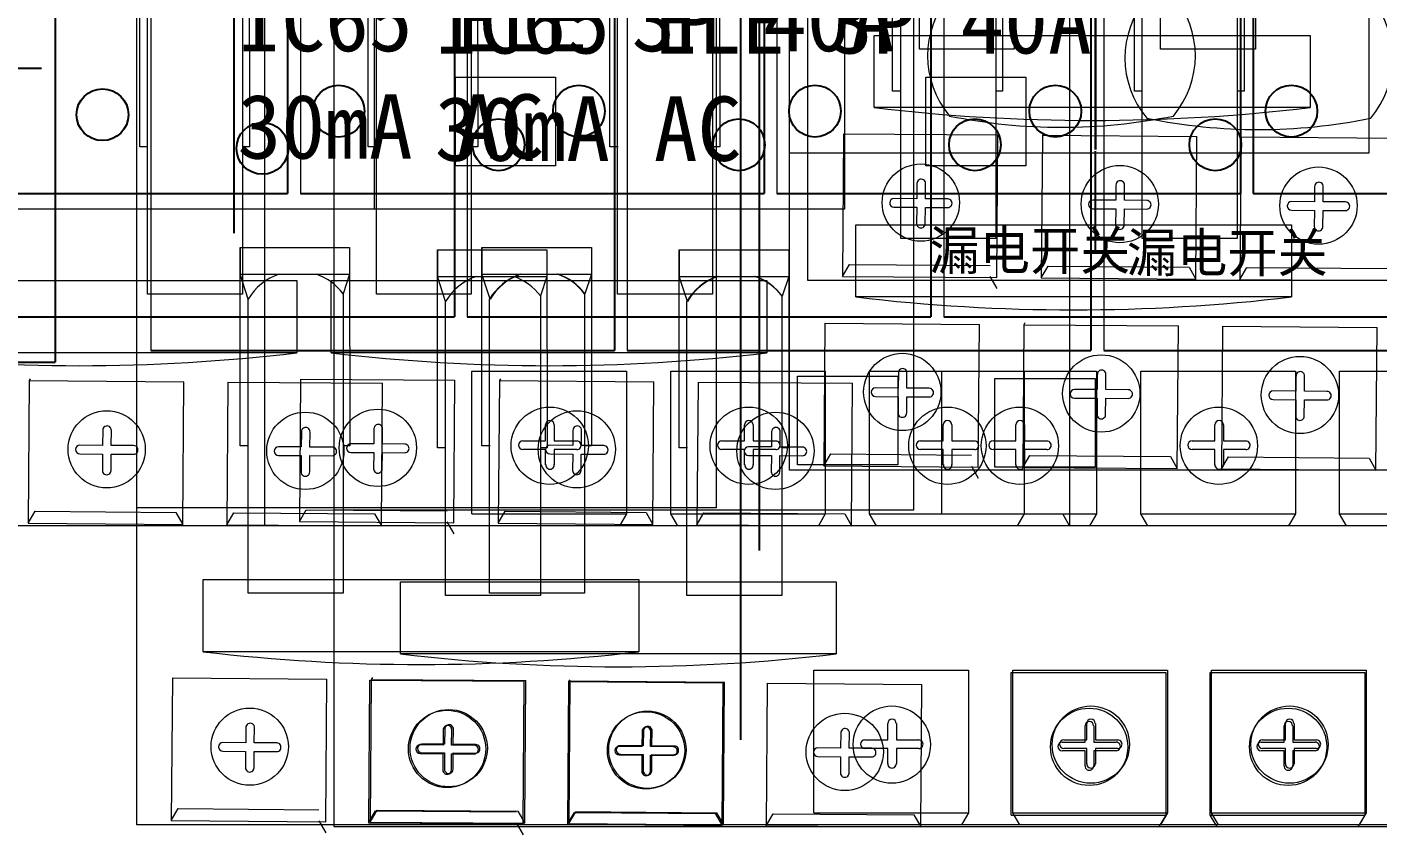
# Model space of a CAD drawing. Extents: x -21176 to 41123, y 80777 to 162275.
# Drawn here: x -18120.7 to -18015.8, y 81915 to 81977.8 of the extents above; entities that cross this region are included whole.
import ezdxf

# ---------------------------------------------------------------- set-up
doc = ezdxf.new("R2010")
doc.units = 0
doc.header["$MEASUREMENT"] = 0
doc.linetypes.add('HIDDEN', pattern=[9.525, 6.35, -3.175])
for name, color, linetype in [('DIM', 1, 'Continuous'), ('TEXT', 2, 'Continuous'), ('Z_OM_OUTLINE', 7, 'Continuous'), ('细实线层', 7, 'Continuous')]:
    doc.layers.add(name, color=color, linetype=linetype)

msp = doc.modelspace()

# ---------------------------------------------------------------- linework, layer by layer
at = {"color": 0, "lineweight": -2}
for p, q in [((-18104.628, 82099.246), (-18104.628, 81961.746)), ((-18063.835, 82074.632), (-18063.835, 81937.132)), ((-18065.276, 82059.93), (-18065.276, 81922.43)), ((-18100.458, 82049.267), (-18100.458, 81964.837)), ((-18063.458, 82049.267), (-18063.458, 81964.837)), ((-18026.458, 82049.267), (-18026.458, 81964.837)), ((-18087.503, 82039.686), (-18087.503, 81955.256)), ((-18050.503, 82039.686), (-18050.503, 81955.256)), ((-18075.08, 82037.073), (-18075.08, 81952.642)), ((-18038.08, 82037.073), (-18038.08, 81952.642)), ((-18118.498, 82036.176), (-18118.498, 81951.746))]:
    msp.add_line(p, q, dxfattribs=at)
at = {"color": 0, "linetype": 'Continuous'}
for p, q in [((-18025.46, 82049.272), (-18025.46, 81964.837)), ((-18136.458, 81964.837), (-18100.458, 81964.837)), ((-18099.458, 81964.837), (-18063.458, 81964.837)), ((-18062.458, 81964.837), (-18026.458, 81964.837)), ((-18025.46, 81964.837), (-18007.46, 81964.837)), ((-18123.503, 81955.256), (-18087.503, 81955.256)), ((-18086.503, 81955.256), (-18050.503, 81955.256)), ((-18049.503, 81955.256), (-18013.503, 81955.256)), ((-18111.08, 81952.642), (-18075.08, 81952.642)), ((-18074.08, 81952.642), (-18038.08, 81952.642)), ((-18037.08, 81952.642), (-18001.08, 81952.642)), ((-18154.498, 81951.746), (-18118.498, 81951.746))]:
    msp.add_line(p, q, dxfattribs=at)
at = {"linetype": 'Continuous'}
msp.add_line((-18037.721, 82013.397), (-18037.721, 81968.248), dxfattribs=at)
for p, q in [((-18037.721, 82013.397), (-18037.721, 81968.248)), ((-18037.721, 82013.397), (-18037.721, 81968.248)), ((-18037.721, 82013.397), (-18037.721, 81968.248)), ((-18037.721, 81968.248), (-18037.721, 81984.998)), ((-18037.721, 81968.248), (-18037.721, 81984.998))]:
    msp.add_line(p, q)
at = {"color": 0, "linetype": 'HIDDEN'}
msp.add_line((-18154.498, 81974.573), (-18118.498, 81974.573), dxfattribs=at)
at = {"lineweight": 0}
for p, q in [((-18057.292, 81969.469), (-18045.292, 81969.377)), ((-18041.756, 81969.493), (-18041.839, 81969.351)), ((-18041.839, 81969.351), (-18029.839, 81969.259)), ((-18026.41, 81969.233), (-18014.41, 81969.142)), ((-18104.147, 81960.646), (-18104.147, 81958.572)), ((-18088.822, 81960.472), (-18088.822, 81958.398)), ((-18085.369, 81960.643), (-18085.369, 81958.569)), ((-18070.044, 81960.469), (-18070.044, 81958.395)), ((-18104.147, 81958.572), (-18095.645, 81958.572)), ((-18103.515, 81956.624), (-18104.147, 81958.572)), ((-18095.645, 81958.572), (-18096.142, 81957.052)), ((-18088.822, 81958.398), (-18080.319, 81958.398)), ((-18088.189, 81956.45), (-18088.822, 81958.398)), ((-18085.369, 81958.569), (-18076.867, 81958.569)), ((-18084.737, 81956.621), (-18085.369, 81958.569)), ((-18080.319, 81958.398), (-18080.817, 81956.878)), ((-18076.867, 81958.569), (-18077.364, 81957.049)), ((-18070.044, 81958.395), (-18061.541, 81958.395)), ((-18069.411, 81956.447), (-18070.044, 81958.395)), ((-18061.541, 81958.395), (-18062.039, 81956.875)), ((-18057.376, 81958.397), (-18056.832, 81959.318)), ((-18045.91, 81958.38), (-18045.383, 81957.449)), ((-18041.923, 81958.278), (-18041.38, 81959.2)), ((-18030.451, 81959.118), (-18029.924, 81958.187)), ((-18026.494, 81958.161), (-18025.951, 81959.082)), ((-18058.733, 81954.767), (-18046.733, 81954.676)), ((-18043.197, 81954.791), (-18043.28, 81954.649)), ((-18043.28, 81954.649), (-18031.28, 81954.557)), ((-18027.851, 81954.531), (-18015.851, 81954.44)), ((-18120.439, 81950.456), (-18120.522, 81950.314)), ((-18120.522, 81950.314), (-18108.522, 81950.223)), ((-18105.093, 81950.196), (-18093.093, 81950.105)), ((-18099.463, 81950.432), (-18087.463, 81950.341)), ((-18083.927, 81950.456), (-18084.01, 81950.314)), ((-18084.01, 81950.314), (-18072.01, 81950.223)), ((-18068.581, 81950.196), (-18056.581, 81950.105)), ((-18058.817, 81943.695), (-18058.274, 81944.616)), ((-18047.351, 81943.678), (-18046.824, 81942.747)), ((-18043.364, 81943.577), (-18042.821, 81944.498)), ((-18031.892, 81944.416), (-18031.365, 81943.485)), ((-18027.935, 81943.459), (-18027.392, 81944.38)), ((-18016.463, 81944.298), (-18015.936, 81943.367)), ((-18120.606, 81939.242), (-18120.063, 81940.163)), ((-18109.134, 81940.081), (-18108.607, 81939.15)), ((-18105.177, 81939.124), (-18104.634, 81940.045)), ((-18099.547, 81939.36), (-18099.004, 81940.281)), ((-18093.705, 81939.963), (-18093.178, 81939.032)), ((-18086.151, 81939.959), (-18074.151, 81939.959)), ((-18084.094, 81939.242), (-18083.551, 81940.163)), ((-18074.151, 81939.959), (-18074.688, 81939.034)), ((-18072.622, 81940.081), (-18072.095, 81939.15)), ((-18070.698, 81939.959), (-18058.698, 81939.959)), ((-18070.164, 81939.032), (-18070.698, 81939.959)), ((-18068.666, 81939.124), (-18068.122, 81940.045)), ((-18058.698, 81939.959), (-18059.234, 81939.034)), ((-18057.193, 81939.963), (-18056.666, 81939.032)), ((-18055.268, 81939.959), (-18043.268, 81939.959)), ((-18054.734, 81939.032), (-18055.268, 81939.959)), ((-18049.639, 81939.959), (-18037.639, 81939.959)), ((-18043.268, 81939.959), (-18043.805, 81939.034)), ((-18039.728, 81939.032), (-18040.262, 81939.959)), ((-18037.639, 81939.959), (-18038.176, 81939.034)), ((-18034.186, 81939.959), (-18022.186, 81939.959)), ((-18033.652, 81939.032), (-18034.186, 81939.959)), ((-18022.186, 81939.959), (-18022.723, 81939.034)), ((-18018.757, 81939.959), (-18006.757, 81939.959)), ((-18018.223, 81939.032), (-18018.757, 81939.959)), ((-18088.081, 81939.343), (-18087.554, 81938.412)), ((-18109.41, 81927.232), (-18097.41, 81927.141)), ((-18094.085, 81927.058), (-18082.085, 81926.967)), ((-18093.874, 81927.256), (-18093.957, 81927.114)), ((-18093.957, 81927.114), (-18081.957, 81927.023)), ((-18078.549, 81927.082), (-18078.632, 81926.94)), ((-18078.632, 81926.94), (-18066.632, 81926.849)), ((-18078.528, 81926.997), (-18066.529, 81926.905)), ((-18063.203, 81926.822), (-18051.203, 81926.731)), ((-18109.495, 81916.16), (-18108.951, 81917.081)), ((-18094.169, 81915.986), (-18093.625, 81916.907)), ((-18094.042, 81916.042), (-18093.498, 81916.963)), ((-18082.569, 81916.881), (-18082.042, 81915.95)), ((-18078.716, 81915.868), (-18078.173, 81916.789)), ((-18078.613, 81915.924), (-18078.069, 81916.845)), ((-18067.244, 81916.707), (-18066.717, 81915.776)), ((-18067.14, 81916.763), (-18066.613, 81915.832)), ((-18063.287, 81915.75), (-18062.744, 81916.671)), ((-18059.587, 81916.759), (-18047.587, 81916.759)), ((-18051.815, 81916.589), (-18051.288, 81915.658)), ((-18047.587, 81916.759), (-18048.123, 81915.834)), ((-18044.261, 81916.585), (-18032.261, 81916.585)), ((-18044.133, 81916.759), (-18032.133, 81916.759)), ((-18043.599, 81915.832), (-18044.133, 81916.759)), ((-18032.261, 81916.585), (-18032.798, 81915.66)), ((-18032.133, 81916.759), (-18032.67, 81915.834)), ((-18028.808, 81916.585), (-18016.808, 81916.585)), ((-18028.274, 81915.658), (-18028.808, 81916.585)), ((-18028.704, 81916.759), (-18016.704, 81916.759)), ((-18028.17, 81915.832), (-18028.704, 81916.759)), ((-18016.808, 81916.585), (-18017.344, 81915.66)), ((-18016.704, 81916.759), (-18017.241, 81915.834)), ((-18098.029, 81916.143), (-18097.502, 81915.212)), ((-18082.703, 81915.969), (-18082.176, 81915.038))]:
    msp.add_line(p, q, dxfattribs=at)
for points in [[(-17961.045, 82046.069), (-17961.045, 81958.069), (-18060.045, 81958.069), (-18060.045, 82046.069)], [(-17962.486, 82031.367), (-17962.486, 81943.367), (-18061.486, 81943.367), (-18061.486, 82031.367)], [(-18039.728, 82027.032), (-18039.728, 81939.032), (-18138.728, 81939.032), (-18138.728, 82027.032)], [(-18003.216, 82027.032), (-18003.216, 81939.032), (-18102.216, 81939.032), (-18102.216, 82027.032)], [(-18016.486, 82012.959), (-18016.486, 81967.959), (-18061.486, 81967.959), (-18061.486, 82012.959)], [(-18093.728, 82008.624), (-18093.728, 81963.624), (-18138.728, 81963.624), (-18138.728, 82008.624)], [(-18057.216, 82008.624), (-18057.216, 81963.624), (-18102.216, 81963.624), (-18102.216, 82008.624)], [(-18013.163, 82003.832), (-18013.163, 81915.832), (-18112.163, 81915.832), (-18112.163, 82003.832)], [(-17997.838, 82003.658), (-17997.838, 81915.658), (-18096.838, 81915.658), (-18096.838, 82003.658)], [(-18067.163, 81985.424), (-18067.163, 81940.424), (-18112.163, 81940.424), (-18112.163, 81985.424)], [(-18051.838, 81985.25), (-18051.838, 81940.25), (-18096.838, 81940.25), (-18096.838, 81985.25)], [(-18054.893, 81977.108), (-18021.057, 81977.108), (-18021.057, 81971.504), (-18054.893, 81971.504)], [(-18087.416, 81973.853), (-18079.644, 81973.853), (-18079.644, 81966.976), (-18087.416, 81966.976)], [(-18050.905, 81973.853), (-18043.132, 81973.853), (-18043.132, 81966.976), (-18050.905, 81966.976)], [(-18056.335, 81962.406), (-18022.499, 81962.406), (-18022.499, 81956.802), (-18056.335, 81956.802)], [(-18133.576, 81958.071), (-18099.74, 81958.071), (-18099.74, 81952.467), (-18133.576, 81952.467)], [(-18097.065, 81958.071), (-18063.229, 81958.071), (-18063.229, 81952.467), (-18097.065, 81952.467)], [(-18060.852, 81950.653), (-18053.079, 81950.653), (-18053.079, 81943.776), (-18060.852, 81943.776)], [(-18045.526, 81950.479), (-18037.754, 81950.479), (-18037.754, 81943.602), (-18045.526, 81943.602)], [(-18107.012, 81934.871), (-18073.176, 81934.871), (-18073.176, 81929.267), (-18107.012, 81929.267)], [(-18091.686, 81934.697), (-18057.85, 81934.697), (-18057.85, 81929.093), (-18091.686, 81929.093)]]:
    msp.add_lwpolyline(points, close=True, dxfattribs=at)
for points in [[(-18044.024, 81999.289), (-18044.024, 81976.046), (-18051.396, 81976.046), (-18051.396, 81998.861)], [(-18025.285, 81999.289), (-18025.285, 81976.046), (-18032.657, 81976.046), (-18032.657, 81998.861)], [(-18052.837, 81972.791), (-18053.47, 81972.791), (-18053.47, 81988.181), (-18044.97, 81988.181), (-18044.951, 81972.791), (-18045.465, 81972.791)], [(-18034.059, 81972.788), (-18034.692, 81972.788), (-18034.692, 81988.177), (-18026.192, 81988.177), (-18026.173, 81972.788), (-18026.687, 81972.788)], [(-18045.465, 81984.587), (-18045.465, 81961.344), (-18052.837, 81961.344), (-18052.837, 81984.159)], [(-18026.726, 81984.587), (-18026.726, 81961.344), (-18034.098, 81961.344), (-18034.098, 81984.159)], [(-18111.301, 81968.453), (-18111.934, 81968.453), (-18111.934, 81983.842), (-18103.434, 81983.842), (-18103.415, 81968.453), (-18103.929, 81968.453)], [(-18093.567, 81968.456), (-18094.2, 81968.456), (-18094.2, 81983.846), (-18085.7, 81983.846), (-18085.681, 81968.456), (-18086.195, 81968.456)], [(-18074.789, 81968.453), (-18075.422, 81968.453), (-18075.422, 81983.842), (-18066.922, 81983.842), (-18066.903, 81968.453), (-18067.417, 81968.453)], [(-18103.968, 81980.252), (-18103.968, 81957.009), (-18111.34, 81957.009), (-18111.34, 81979.824)], [(-18086.195, 81980.252), (-18086.195, 81957.009), (-18093.567, 81957.009), (-18093.567, 81979.824)], [(-18067.456, 81980.252), (-18067.456, 81957.009), (-18074.828, 81957.009), (-18074.828, 81979.824)], [(-18057.292, 81969.469), (-18057.376, 81958.397), (-18045.376, 81958.305), (-18045.292, 81969.377)], [(-18041.839, 81969.351), (-18041.923, 81958.278), (-18029.924, 81958.187), (-18029.839, 81969.259)], [(-18026.41, 81969.233), (-18026.494, 81958.161), (-18014.495, 81958.069), (-18014.41, 81969.142)], [(-18051.583, 81965.616), (-18051.587, 81965.616), (-18051.596, 81964.431)], [(-18050.924, 81964.426), (-18050.915, 81965.611)], [(-18036.13, 81965.498), (-18036.134, 81965.498), (-18036.143, 81964.313)], [(-18035.471, 81964.308), (-18035.462, 81965.493)], [(-18020.701, 81965.38), (-18020.705, 81965.38), (-18020.714, 81964.195)], [(-18020.042, 81964.191), (-18020.033, 81965.375)], [(-18053.369, 81963.775), (-18051.601, 81963.762)], [(-18051.596, 81964.431), (-18053.364, 81964.443)], [(-18051.601, 81963.762), (-18051.611, 81962.499)], [(-18050.943, 81962.494), (-18050.939, 81962.494), (-18050.929, 81963.756)], [(-18050.929, 81963.756), (-18049.189, 81963.743), (-18049.189, 81963.747)], [(-18049.184, 81964.415), (-18050.924, 81964.426)], [(-18037.916, 81963.657), (-18036.148, 81963.644)], [(-18036.143, 81964.313), (-18037.911, 81964.325)], [(-18036.148, 81963.644), (-18036.158, 81962.381)], [(-18035.49, 81962.376), (-18035.486, 81962.376), (-18035.476, 81963.638)], [(-18035.476, 81963.638), (-18033.736, 81963.625), (-18033.736, 81963.629)], [(-18033.731, 81964.297), (-18035.471, 81964.308)], [(-18020.714, 81964.195), (-18022.482, 81964.207)], [(-18018.302, 81964.179), (-18020.042, 81964.191)], [(-18022.488, 81963.539), (-18020.719, 81963.526)], [(-18020.719, 81963.526), (-18020.729, 81962.263)], [(-18020.061, 81962.258), (-18020.057, 81962.258), (-18020.047, 81963.521)], [(-18020.047, 81963.521), (-18018.307, 81963.507), (-18018.307, 81963.511)], [(-18103.515, 81945.257), (-18104.147, 81945.257), (-18104.147, 81960.646), (-18095.647, 81960.646), (-18095.629, 81945.257), (-18096.142, 81945.257)], [(-18088.189, 81945.083), (-18088.822, 81945.083), (-18088.822, 81960.472), (-18080.322, 81960.472), (-18080.303, 81945.083), (-18080.817, 81945.083)], [(-18084.737, 81945.253), (-18085.369, 81945.253), (-18085.369, 81960.643), (-18076.869, 81960.643), (-18076.851, 81945.253), (-18077.364, 81945.253)], [(-18069.411, 81945.079), (-18070.044, 81945.079), (-18070.044, 81960.469), (-18061.544, 81960.469), (-18061.525, 81945.079), (-18062.039, 81945.079)], [(-18100.031, 81958.572), (-18099.707, 81958.572)], [(-18084.705, 81958.398), (-18084.381, 81958.398)], [(-18081.253, 81958.569), (-18080.929, 81958.569)], [(-18065.927, 81958.395), (-18065.603, 81958.395)], [(-18056.832, 81959.319), (-18045.904, 81959.236)], [(-18041.379, 81959.201), (-18030.451, 81959.118)], [(-18025.95, 81959.084), (-18015.022, 81959)], [(-18096.142, 81957.052), (-18096.142, 81933.809), (-18103.515, 81933.809), (-18103.515, 81956.624)], [(-18080.817, 81956.878), (-18080.817, 81933.635), (-18088.189, 81933.635), (-18088.189, 81956.45)], [(-18077.403, 81957.052), (-18077.403, 81933.809), (-18084.776, 81933.809), (-18084.776, 81956.624)], [(-18062.078, 81956.878), (-18062.078, 81933.635), (-18069.45, 81933.635), (-18069.45, 81956.45)], [(-18058.733, 81954.767), (-18058.817, 81943.695), (-18046.818, 81943.603), (-18046.733, 81954.676)], [(-18043.28, 81954.649), (-18043.364, 81943.577), (-18031.365, 81943.485), (-18031.28, 81954.557)], [(-18027.851, 81954.531), (-18027.935, 81943.459), (-18015.936, 81943.367), (-18015.851, 81954.44)], [(-18086.151, 81939.959), (-18086.151, 81951.032), (-18074.151, 81951.032), (-18074.151, 81939.959)], [(-18070.698, 81939.959), (-18070.698, 81951.032), (-18058.698, 81951.032), (-18058.698, 81939.959)], [(-18055.268, 81939.959), (-18055.268, 81951.032), (-18043.268, 81951.032), (-18043.268, 81939.959)], [(-18049.639, 81939.959), (-18049.639, 81951.032), (-18037.639, 81951.032), (-18037.639, 81939.959)], [(-18034.186, 81939.959), (-18034.186, 81951.032), (-18022.186, 81951.032), (-18022.186, 81939.959)], [(-18018.757, 81939.959), (-18018.757, 81951.032), (-18006.757, 81951.032), (-18006.757, 81939.959)], [(-18120.522, 81950.314), (-18120.606, 81939.242), (-18108.607, 81939.15), (-18108.522, 81950.223)], [(-18105.093, 81950.196), (-18105.177, 81939.124), (-18093.178, 81939.032), (-18093.093, 81950.105)], [(-18099.463, 81950.432), (-18099.547, 81939.36), (-18087.548, 81939.268), (-18087.463, 81950.341)], [(-18084.01, 81950.314), (-18084.094, 81939.242), (-18072.095, 81939.15), (-18072.01, 81950.223)], [(-18068.581, 81950.196), (-18068.666, 81939.124), (-18056.666, 81939.032), (-18056.581, 81950.105)], [(-18053.024, 81950.914), (-18053.028, 81950.914), (-18053.037, 81949.729)], [(-18052.365, 81949.725), (-18052.356, 81950.909)], [(-18037.571, 81950.796), (-18037.575, 81950.796), (-18037.584, 81949.611)], [(-18036.912, 81949.607), (-18036.903, 81950.791)], [(-18022.142, 81950.678), (-18022.146, 81950.678), (-18022.155, 81949.493)], [(-18021.483, 81949.489), (-18021.474, 81950.673)], [(-18054.811, 81949.073), (-18053.042, 81949.06)], [(-18053.037, 81949.729), (-18054.805, 81949.741)], [(-18053.042, 81949.06), (-18053.052, 81947.797)], [(-18052.384, 81947.792), (-18052.38, 81947.792), (-18052.37, 81949.054)], [(-18052.37, 81949.054), (-18050.63, 81949.041), (-18050.63, 81949.045)], [(-18050.625, 81949.713), (-18052.365, 81949.725)], [(-18039.358, 81948.955), (-18037.589, 81948.942)], [(-18037.584, 81949.611), (-18039.353, 81949.623)], [(-18037.589, 81948.942), (-18037.599, 81947.679)], [(-18036.931, 81947.674), (-18036.927, 81947.674), (-18036.917, 81948.936)], [(-18036.917, 81948.936), (-18035.177, 81948.923), (-18035.177, 81948.927)], [(-18035.172, 81949.595), (-18036.912, 81949.607)], [(-18022.155, 81949.493), (-18023.924, 81949.505)], [(-18019.743, 81949.477), (-18021.483, 81949.489)], [(-18023.929, 81948.837), (-18022.16, 81948.824)], [(-18022.16, 81948.824), (-18022.17, 81947.561)], [(-18021.502, 81947.556), (-18021.498, 81947.556), (-18021.489, 81948.819)], [(-18021.489, 81948.819), (-18019.748, 81948.805), (-18019.748, 81948.809)], [(-18080.417, 81945.623), (-18080.417, 81946.886)], [(-18079.749, 81946.886), (-18079.745, 81946.886), (-18079.745, 81945.623)], [(-18064.964, 81945.623), (-18064.964, 81946.886)], [(-18064.296, 81946.886), (-18064.292, 81946.886), (-18064.292, 81945.623)], [(-18049.534, 81945.623), (-18049.534, 81946.886)], [(-18048.867, 81946.886), (-18048.863, 81946.886), (-18048.863, 81945.623)], [(-18043.905, 81945.623), (-18043.905, 81946.886)], [(-18043.238, 81946.886), (-18043.234, 81946.886), (-18043.234, 81945.623)], [(-18028.452, 81945.623), (-18028.452, 81946.886)], [(-18027.784, 81946.886), (-18027.78, 81946.886), (-18027.78, 81945.623)], [(-18114.813, 81946.461), (-18114.817, 81946.461), (-18114.826, 81945.276)], [(-18114.154, 81945.272), (-18114.145, 81946.456)], [(-18099.384, 81946.343), (-18099.388, 81946.343), (-18099.397, 81945.158)], [(-18098.725, 81945.154), (-18098.716, 81946.338)], [(-18093.754, 81946.579), (-18093.758, 81946.579), (-18093.767, 81945.394)], [(-18093.095, 81945.39), (-18093.086, 81946.574)], [(-18078.301, 81946.461), (-18078.305, 81946.461), (-18078.314, 81945.276)], [(-18077.642, 81945.272), (-18077.633, 81946.456)], [(-18062.872, 81946.343), (-18062.876, 81946.343), (-18062.885, 81945.158)], [(-18062.214, 81945.154), (-18062.204, 81946.338)], [(-18114.826, 81945.276), (-18116.594, 81945.288)], [(-18112.414, 81945.26), (-18114.154, 81945.272)], [(-18099.397, 81945.158), (-18101.165, 81945.17)], [(-18096.985, 81945.142), (-18098.725, 81945.154)], [(-18095.541, 81944.738), (-18093.772, 81944.725)], [(-18093.767, 81945.394), (-18095.536, 81945.406)], [(-18093.772, 81944.725), (-18093.782, 81943.462)], [(-18093.114, 81943.457), (-18093.11, 81943.457), (-18093.1, 81944.72)], [(-18093.1, 81944.72), (-18091.36, 81944.706), (-18091.36, 81944.71)], [(-18091.355, 81945.378), (-18093.095, 81945.39)], [(-18082.186, 81945.623), (-18080.417, 81945.623)], [(-18080.417, 81944.954), (-18082.186, 81944.955)], [(-18080.413, 81943.768), (-18080.417, 81943.768), (-18080.417, 81944.954)], [(-18078.314, 81945.276), (-18080.083, 81945.288)], [(-18079.745, 81945.623), (-18078.005, 81945.623), (-18078.005, 81945.619)], [(-18078.005, 81944.951), (-18079.745, 81944.953)], [(-18079.745, 81944.953), (-18079.745, 81943.768)], [(-18075.902, 81945.26), (-18077.642, 81945.272)], [(-18066.732, 81945.623), (-18064.964, 81945.623)], [(-18064.964, 81944.954), (-18066.732, 81944.955)], [(-18064.96, 81943.768), (-18064.964, 81943.768), (-18064.964, 81944.954)], [(-18062.885, 81945.158), (-18064.654, 81945.17)], [(-18064.292, 81945.623), (-18062.551, 81945.623), (-18062.551, 81945.619)], [(-18062.551, 81944.951), (-18064.292, 81944.953)], [(-18064.292, 81944.953), (-18064.292, 81943.768)], [(-18060.473, 81945.142), (-18062.214, 81945.154)], [(-18051.303, 81945.623), (-18049.534, 81945.623)], [(-18049.534, 81944.954), (-18051.303, 81944.955)], [(-18049.53, 81943.768), (-18049.534, 81943.768), (-18049.534, 81944.954)], [(-18048.863, 81945.623), (-18047.122, 81945.623), (-18047.122, 81945.619)], [(-18047.122, 81944.951), (-18048.863, 81944.953)], [(-18048.863, 81944.953), (-18048.863, 81943.768)], [(-18045.674, 81945.623), (-18043.905, 81945.623)], [(-18043.905, 81944.954), (-18045.674, 81944.955)], [(-18043.901, 81943.768), (-18043.905, 81943.768), (-18043.905, 81944.954)], [(-18043.234, 81945.623), (-18041.493, 81945.623), (-18041.493, 81945.619)], [(-18041.493, 81944.951), (-18043.234, 81944.953)], [(-18043.234, 81944.953), (-18043.234, 81943.768)], [(-18030.22, 81945.623), (-18028.452, 81945.623)], [(-18028.452, 81944.954), (-18030.22, 81944.955)], [(-18028.448, 81943.768), (-18028.452, 81943.768), (-18028.452, 81944.954)], [(-18027.78, 81945.623), (-18026.04, 81945.623), (-18026.04, 81945.619)], [(-18026.04, 81944.951), (-18027.78, 81944.953)], [(-18027.78, 81944.953), (-18027.78, 81943.768)], [(-18116.599, 81944.62), (-18114.831, 81944.607)], [(-18114.831, 81944.607), (-18114.841, 81943.344)], [(-18114.173, 81943.339), (-18114.169, 81943.339), (-18114.159, 81944.602)], [(-18114.159, 81944.602), (-18112.419, 81944.588), (-18112.419, 81944.592)], [(-18101.171, 81944.502), (-18099.402, 81944.489)], [(-18099.402, 81944.489), (-18099.412, 81943.226)], [(-18098.744, 81943.221), (-18098.74, 81943.221), (-18098.73, 81944.484)], [(-18098.73, 81944.484), (-18096.99, 81944.47), (-18096.99, 81944.474)], [(-18080.088, 81944.62), (-18078.319, 81944.607)], [(-18078.319, 81944.607), (-18078.329, 81943.344)], [(-18077.661, 81943.339), (-18077.657, 81943.339), (-18077.648, 81944.602)], [(-18077.648, 81944.602), (-18075.907, 81944.588), (-18075.907, 81944.592)], [(-18064.659, 81944.502), (-18062.89, 81944.489)], [(-18062.89, 81944.489), (-18062.9, 81943.226)], [(-18062.232, 81943.221), (-18062.228, 81943.221), (-18062.219, 81944.484)], [(-18062.219, 81944.484), (-18060.478, 81944.47), (-18060.478, 81944.474)], [(-18058.273, 81944.618), (-18047.345, 81944.534)], [(-18042.82, 81944.499), (-18031.892, 81944.416)], [(-18027.391, 81944.382), (-18016.463, 81944.298)], [(-18120.062, 81940.165), (-18109.134, 81940.081)], [(-18104.633, 81940.047), (-18093.705, 81939.963)], [(-18099.003, 81940.283), (-18088.075, 81940.199)], [(-18083.55, 81940.165), (-18072.622, 81940.081)], [(-18068.121, 81940.047), (-18057.193, 81939.963)], [(-18074.689, 81939.032), (-18085.617, 81939.032)], [(-18059.235, 81939.032), (-18070.164, 81939.032)], [(-18043.806, 81939.032), (-18054.734, 81939.032)], [(-18038.177, 81939.032), (-18049.105, 81939.032)], [(-18022.724, 81939.032), (-18033.652, 81939.032)], [(-18007.294, 81939.032), (-18018.223, 81939.032)], [(-18109.41, 81927.232), (-18109.495, 81916.16), (-18097.495, 81916.068), (-18097.41, 81927.141)], [(-18094.085, 81927.058), (-18094.169, 81915.986), (-18082.17, 81915.894), (-18082.085, 81926.967)], [(-18093.957, 81927.114), (-18094.042, 81916.042), (-18082.042, 81915.95), (-18081.957, 81927.023)], [(-18078.632, 81926.94), (-18078.716, 81915.868), (-18066.717, 81915.776), (-18066.632, 81926.849)], [(-18078.528, 81926.997), (-18078.613, 81915.924), (-18066.613, 81915.832), (-18066.529, 81926.905)], [(-18059.587, 81916.759), (-18059.587, 81927.832), (-18047.587, 81927.832), (-18047.587, 81916.759)], [(-18044.261, 81916.585), (-18044.261, 81927.658), (-18032.261, 81927.658), (-18032.261, 81916.585)], [(-18044.133, 81916.759), (-18044.133, 81927.832), (-18032.133, 81927.832), (-18032.133, 81916.759)], [(-18028.808, 81916.585), (-18028.808, 81927.658), (-18016.808, 81927.658), (-18016.808, 81916.585)], [(-18028.704, 81916.759), (-18028.704, 81927.832), (-18016.704, 81927.832), (-18016.704, 81916.759)], [(-18063.203, 81926.822), (-18063.287, 81915.75), (-18051.288, 81915.658), (-18051.203, 81926.731)], [(-18103.701, 81923.379), (-18103.705, 81923.379), (-18103.714, 81922.194)], [(-18103.043, 81922.19), (-18103.034, 81923.374)], [(-18088.376, 81923.205), (-18088.38, 81923.205), (-18088.389, 81922.02)], [(-18088.248, 81923.261), (-18088.252, 81923.261), (-18088.261, 81922.076)], [(-18087.717, 81922.016), (-18087.708, 81923.2)], [(-18087.59, 81922.072), (-18087.581, 81923.256)], [(-18072.923, 81923.087), (-18072.927, 81923.087), (-18072.936, 81921.902)], [(-18072.819, 81923.144), (-18072.823, 81923.144), (-18072.832, 81921.958)], [(-18072.264, 81921.898), (-18072.255, 81923.082)], [(-18072.161, 81921.954), (-18072.152, 81923.138)], [(-18057.494, 81922.969), (-18057.498, 81922.97), (-18057.507, 81921.784)], [(-18056.835, 81921.78), (-18056.826, 81922.964)], [(-18053.853, 81922.423), (-18053.853, 81923.686)], [(-18053.185, 81923.686), (-18053.181, 81923.686), (-18053.181, 81922.423)], [(-18038.527, 81922.249), (-18038.527, 81923.512)], [(-18038.399, 81922.423), (-18038.399, 81923.686)], [(-18037.859, 81923.512), (-18037.855, 81923.512), (-18037.855, 81922.249)], [(-18037.731, 81923.686), (-18037.727, 81923.686), (-18037.727, 81922.423)], [(-18023.074, 81922.249), (-18023.074, 81923.512)], [(-18022.97, 81922.423), (-18022.97, 81923.686)], [(-18022.406, 81923.512), (-18022.402, 81923.512), (-18022.402, 81922.249)], [(-18022.302, 81923.686), (-18022.298, 81923.686), (-18022.298, 81922.423)], [(-18103.714, 81922.194), (-18105.483, 81922.206)], [(-18101.302, 81922.178), (-18103.043, 81922.19)], [(-18088.389, 81922.02), (-18090.157, 81922.032)], [(-18088.261, 81922.076), (-18090.03, 81922.088)], [(-18085.977, 81922.004), (-18087.717, 81922.016)], [(-18085.849, 81922.06), (-18087.59, 81922.072)], [(-18072.936, 81921.902), (-18074.704, 81921.914)], [(-18072.832, 81921.958), (-18074.601, 81921.97)], [(-18070.524, 81921.886), (-18072.264, 81921.898)], [(-18070.42, 81921.942), (-18072.161, 81921.954)], [(-18057.507, 81921.784), (-18059.275, 81921.796)], [(-18055.095, 81921.768), (-18056.835, 81921.78)], [(-18055.621, 81922.423), (-18053.853, 81922.423)], [(-18053.853, 81921.754), (-18055.621, 81921.756)], [(-18053.849, 81920.569), (-18053.853, 81920.569), (-18053.853, 81921.754)], [(-18053.181, 81922.423), (-18051.44, 81922.423), (-18051.44, 81922.419)], [(-18051.44, 81921.752), (-18053.181, 81921.753)], [(-18053.181, 81921.753), (-18053.181, 81920.569)], [(-18040.296, 81922.249), (-18038.527, 81922.249)], [(-18040.168, 81922.423), (-18038.399, 81922.423)], [(-18038.399, 81921.754), (-18040.168, 81921.756)], [(-18038.395, 81920.569), (-18038.399, 81920.569), (-18038.399, 81921.754)], [(-18037.855, 81922.249), (-18036.115, 81922.249), (-18036.115, 81922.245)], [(-18037.727, 81922.423), (-18035.987, 81922.423), (-18035.987, 81922.419)], [(-18035.987, 81921.752), (-18037.727, 81921.753)], [(-18037.727, 81921.753), (-18037.727, 81920.569)], [(-18024.842, 81922.249), (-18023.074, 81922.249)], [(-18024.738, 81922.423), (-18022.97, 81922.423)], [(-18022.97, 81921.754), (-18024.738, 81921.756)], [(-18022.966, 81920.569), (-18022.97, 81920.569), (-18022.97, 81921.754)], [(-18022.402, 81922.249), (-18020.661, 81922.249), (-18020.661, 81922.245)], [(-18022.298, 81922.423), (-18020.558, 81922.423), (-18020.558, 81922.419)], [(-18020.558, 81921.752), (-18022.298, 81921.753)], [(-18022.298, 81921.753), (-18022.298, 81920.569)], [(-18105.488, 81921.538), (-18103.719, 81921.525)], [(-18103.719, 81921.525), (-18103.729, 81920.262)], [(-18103.061, 81920.257), (-18103.057, 81920.257), (-18103.048, 81921.52)], [(-18103.048, 81921.52), (-18101.307, 81921.506), (-18101.307, 81921.51)], [(-18090.162, 81921.364), (-18088.394, 81921.351)], [(-18090.035, 81921.42), (-18088.266, 81921.407)], [(-18088.394, 81921.351), (-18088.404, 81920.088)], [(-18088.266, 81921.407), (-18088.276, 81920.144)], [(-18087.736, 81920.083), (-18087.732, 81920.083), (-18087.722, 81921.346)], [(-18087.722, 81921.346), (-18085.982, 81921.332), (-18085.982, 81921.336)], [(-18087.608, 81920.139), (-18087.604, 81920.139), (-18087.595, 81921.402)], [(-18087.595, 81921.402), (-18085.854, 81921.388), (-18085.854, 81921.392)], [(-18074.709, 81921.246), (-18072.941, 81921.233)], [(-18074.606, 81921.302), (-18072.838, 81921.289)], [(-18072.941, 81921.233), (-18072.951, 81919.97)], [(-18072.838, 81921.289), (-18072.847, 81920.026)], [(-18072.283, 81919.965), (-18072.279, 81919.965), (-18072.269, 81921.228)], [(-18072.269, 81921.228), (-18070.529, 81921.214), (-18070.529, 81921.218)], [(-18072.18, 81920.021), (-18072.176, 81920.021), (-18072.166, 81921.284)], [(-18072.166, 81921.284), (-18070.425, 81921.271), (-18070.425, 81921.275)], [(-18059.281, 81921.128), (-18057.512, 81921.115)], [(-18057.512, 81921.115), (-18057.522, 81919.852)], [(-18056.854, 81919.847), (-18056.85, 81919.847), (-18056.84, 81921.11)], [(-18056.84, 81921.11), (-18055.1, 81921.096), (-18055.1, 81921.1)], [(-18038.527, 81921.58), (-18040.296, 81921.581)], [(-18038.523, 81920.395), (-18038.527, 81920.395), (-18038.527, 81921.58)], [(-18036.115, 81921.577), (-18037.855, 81921.579)], [(-18037.855, 81921.579), (-18037.855, 81920.395)], [(-18023.074, 81921.58), (-18024.842, 81921.581)], [(-18023.07, 81920.395), (-18023.074, 81920.395), (-18023.074, 81921.58)], [(-18020.661, 81921.577), (-18022.402, 81921.579)], [(-18022.402, 81921.579), (-18022.402, 81920.395)], [(-18108.95, 81917.083), (-18098.022, 81916.999)], [(-18093.625, 81916.909), (-18082.697, 81916.825)], [(-18093.497, 81916.965), (-18082.569, 81916.881)], [(-18078.172, 81916.791), (-18067.244, 81916.707)], [(-18078.068, 81916.847), (-18067.14, 81916.763)], [(-18062.743, 81916.673), (-18051.815, 81916.589)], [(-18048.124, 81915.832), (-18059.053, 81915.832)], [(-18032.799, 81915.658), (-18043.727, 81915.658)], [(-18032.671, 81915.832), (-18043.599, 81915.832)], [(-18017.345, 81915.658), (-18028.274, 81915.658)], [(-18017.241, 81915.832), (-18028.17, 81915.832)]]:
    msp.add_lwpolyline(points, dxfattribs=at)
at = {"color": 0, "linetype": 'Continuous'}
for centre in [(-18096.503, 81971.23), (-18077.834, 81971.23), (-18059.503, 81971.23), (-18040.834, 81971.23), (-18022.503, 81971.23), (-18114.834, 81970.951), (-18102.411, 81968.338), (-18084.08, 81968.617), (-18065.411, 81968.617), (-18047.08, 81968.617), (-18028.411, 81968.617)]:
    msp.add_circle(centre, 2.01, dxfattribs=at)
at = {"lineweight": 0}
for centre in [(-18051.28, 81964.13), (-18035.827, 81964.012), (-18020.398, 81963.894), (-18052.721, 81949.428), (-18037.268, 81949.31), (-18021.84, 81949.192), (-18114.51, 81944.975), (-18099.081, 81944.857), (-18093.451, 81945.093), (-18080.099, 81945.252), (-18077.999, 81944.975), (-18064.646, 81945.252), (-18062.57, 81944.857), (-18049.217, 81945.252), (-18043.587, 81945.252), (-18028.134, 81945.252), (-18103.399, 81921.893), (-18087.946, 81921.775), (-18053.535, 81922.052), (-18038.209, 81921.878), (-18038.081, 81922.052), (-18022.756, 81921.878), (-18022.652, 81922.052), (-18088.073, 81921.719), (-18072.62, 81921.601), (-18072.517, 81921.658), (-18057.191, 81921.484)]:
    msp.add_circle(centre, 3, dxfattribs=at)
for centre, radius, start, end in [((-18043.511, 81975.523), 7.244, 139.82169, 220.17831), ((-18028.186, 81975.349), 7.244, 139.82169, 220.17831), ((-18037.204, 81975.523), 7.244, 319.82169, 40.17831), ((-18021.878, 81975.349), 7.244, 319.82169, 40.17831), ((-18037.975, 82114.327), 143.821, 263.24454, 276.75546), ((-18040.358, 82013.527), 43.553, 258.49252, 281.50748), ((-18025.032, 82013.353), 43.553, 258.49252, 281.50748), ((-18051.249, 81965.614), 0.334, 355.15261, 182.43139), ((-18035.796, 81965.496), 0.334, 355.15261, 182.43139), ((-18020.367, 81965.378), 0.334, 355.15261, 182.43139), ((-18051.28, 81964.13), 1.5, 101.62647, 101.79811), ((-18051.28, 81964.13), 1.5, 75.91869, 75.95753), ((-18035.827, 81964.012), 1.5, 101.62647, 101.79811), ((-18035.827, 81964.012), 1.5, 75.91869, 75.95753), ((-18020.398, 81963.894), 1.5, 101.62647, 101.79811), ((-18020.398, 81963.894), 1.5, 75.91869, 75.95753), ((-18053.367, 81964.109), 0.334, 89.56238, 269.56238), ((-18049.186, 81964.081), 0.334, 269.56238, 89.67132), ((-18037.914, 81963.991), 0.334, 89.56238, 269.56238), ((-18033.733, 81963.963), 0.334, 269.56238, 89.67132), ((-18022.485, 81963.873), 0.334, 89.56238, 269.56238), ((-18018.304, 81963.845), 0.334, 269.56238, 89.67132), ((-18051.277, 81962.496), 0.334, 179.56238, 359.56238), ((-18035.824, 81962.378), 0.334, 179.56238, 359.56238), ((-18020.395, 81962.26), 0.334, 179.56238, 359.56238), ((-18099.685, 81954.367), 4.446, 108.91118, 149.48137), ((-18099.685, 81954.367), 4.446, 37.16595, 71.08882), ((-18084.359, 81954.193), 4.446, 108.91118, 149.48137), ((-18080.946, 81954.367), 4.446, 109.04694, 149.48137), ((-18080.907, 81954.363), 4.446, 108.91118, 149.48137), ((-18084.359, 81954.193), 4.446, 37.16595, 71.08882), ((-18080.946, 81954.367), 4.446, 37.16595, 70.95306), ((-18080.907, 81954.363), 4.446, 37.16595, 71.08882), ((-18065.62, 81954.193), 4.446, 109.04694, 149.48137), ((-18065.581, 81954.189), 4.446, 108.91118, 149.48137), ((-18065.62, 81954.193), 4.446, 37.16595, 70.95306), ((-18065.581, 81954.189), 4.446, 37.16595, 71.08882), ((-18039.417, 82099.625), 143.821, 263.24454, 276.75546), ((-18116.658, 82095.29), 143.821, 263.24454, 276.75546), ((-18080.147, 82095.29), 143.821, 263.24454, 276.75546), ((-18052.69, 81950.912), 0.334, 355.15261, 182.43139), ((-18037.237, 81950.794), 0.334, 355.15261, 182.43139), ((-18021.808, 81950.676), 0.334, 355.15261, 182.43139), ((-18052.721, 81949.428), 1.5, 101.62647, 101.79811), ((-18052.721, 81949.428), 1.5, 75.91869, 75.95753), ((-18037.268, 81949.31), 1.5, 101.62647, 101.79811), ((-18037.268, 81949.31), 1.5, 75.91869, 75.95753), ((-18021.84, 81949.192), 1.5, 101.62647, 101.79811), ((-18021.84, 81949.192), 1.5, 75.91869, 75.95753), ((-18054.808, 81949.407), 0.334, 89.56238, 269.56238), ((-18050.627, 81949.379), 0.334, 269.56238, 89.67132), ((-18039.355, 81949.289), 0.334, 89.56238, 269.56238), ((-18035.174, 81949.261), 0.334, 269.56238, 89.67132), ((-18023.926, 81949.171), 0.334, 89.56238, 269.56238), ((-18019.745, 81949.143), 0.334, 269.56238, 89.67132), ((-18114.479, 81946.459), 0.334, 355.15261, 182.43139), ((-18093.42, 81946.577), 0.334, 355.15261, 182.43139), ((-18080.083, 81946.886), 0.334, 0, 180), ((-18077.967, 81946.459), 0.334, 355.15261, 182.43139), ((-18064.63, 81946.886), 0.334, 0, 180), ((-18052.718, 81947.794), 0.334, 179.56238, 359.56238), ((-18049.201, 81946.886), 0.334, 0, 180), ((-18043.571, 81946.886), 0.334, 0, 180), ((-18037.265, 81947.676), 0.334, 179.56238, 359.56238), ((-18028.118, 81946.886), 0.334, 0, 180), ((-18021.836, 81947.558), 0.334, 179.56238, 359.56238), ((-18114.51, 81944.975), 1.5, 101.62647, 101.79811), ((-18114.51, 81944.975), 1.5, 75.91869, 75.95753), ((-18099.081, 81944.857), 1.5, 101.62647, 101.79811), ((-18099.05, 81946.341), 0.334, 355.15261, 182.43139), ((-18099.081, 81944.857), 1.5, 75.91869, 75.95753), ((-18093.451, 81945.093), 1.5, 101.62647, 101.79811), ((-18093.451, 81945.093), 1.5, 75.91869, 75.95753), ((-18077.999, 81944.975), 1.5, 101.62647, 101.79811), ((-18077.999, 81944.975), 1.5, 75.91869, 75.95753), ((-18062.57, 81944.857), 1.5, 101.62647, 101.79811), ((-18062.538, 81946.341), 0.334, 355.15261, 182.43139), ((-18062.57, 81944.857), 1.5, 75.91869, 75.95753), ((-18116.597, 81944.954), 0.334, 89.56238, 269.56238), ((-18112.416, 81944.926), 0.334, 269.56238, 89.67132), ((-18101.168, 81944.836), 0.334, 89.56238, 269.56238), ((-18096.987, 81944.808), 0.334, 269.56238, 89.67132), ((-18095.538, 81945.072), 0.334, 89.56238, 269.56238), ((-18091.357, 81945.044), 0.334, 269.56238, 89.67132), ((-18082.186, 81945.289), 0.334, 90, 270), ((-18080.085, 81944.954), 0.334, 89.56238, 269.56238), ((-18078.005, 81945.285), 0.334, 269.89106, 90), ((-18075.904, 81944.926), 0.334, 269.56238, 89.67132), ((-18066.732, 81945.289), 0.334, 90, 270), ((-18064.656, 81944.836), 0.334, 89.56238, 269.56238), ((-18062.551, 81945.285), 0.334, 269.89106, 90), ((-18060.476, 81944.808), 0.334, 269.56238, 89.67132), ((-18051.303, 81945.289), 0.334, 90, 270), ((-18047.122, 81945.285), 0.334, 269.89106, 90), ((-18045.674, 81945.289), 0.334, 90, 270), ((-18041.493, 81945.285), 0.334, 269.89106, 90), ((-18030.22, 81945.289), 0.334, 90, 270), ((-18026.04, 81945.285), 0.334, 269.89106, 90), ((-18080.099, 81945.252), 1.5, 257.76427, 257.93591), ((-18080.079, 81943.768), 0.334, 177.13099, 4.40977), ((-18080.099, 81945.252), 1.5, 283.60485, 283.64369), ((-18064.646, 81945.252), 1.5, 257.76427, 257.93591), ((-18064.626, 81943.768), 0.334, 177.13099, 4.40977), ((-18064.646, 81945.252), 1.5, 283.60485, 283.64369), ((-18049.217, 81945.252), 1.5, 257.76427, 257.93591), ((-18049.197, 81943.768), 0.334, 177.13099, 4.40977), ((-18049.217, 81945.252), 1.5, 283.60485, 283.64369), ((-18043.587, 81945.252), 1.5, 257.76427, 257.93591), ((-18043.568, 81943.768), 0.334, 177.13099, 4.40977), ((-18043.587, 81945.252), 1.5, 283.60485, 283.64369), ((-18028.134, 81945.252), 1.5, 257.76427, 257.93591), ((-18028.114, 81943.768), 0.334, 177.13099, 4.40977), ((-18028.134, 81945.252), 1.5, 283.60485, 283.64369), ((-18114.507, 81943.341), 0.334, 179.56238, 359.56238), ((-18099.078, 81943.223), 0.334, 179.56238, 359.56238), ((-18093.448, 81943.459), 0.334, 179.56238, 359.56238), ((-18077.995, 81943.341), 0.334, 179.56238, 359.56238), ((-18062.566, 81943.223), 0.334, 179.56238, 359.56238), ((-18090.094, 82072.09), 143.821, 263.24454, 276.75546), ((-18074.768, 82071.916), 143.821, 263.24454, 276.75546), ((-18103.367, 81923.377), 0.334, 355.15261, 182.43139), ((-18053.519, 81923.686), 0.334, 0, 180), ((-18038.193, 81923.512), 0.334, 0, 180), ((-18038.065, 81923.686), 0.334, 0, 180), ((-18022.74, 81923.512), 0.334, 0, 180), ((-18022.636, 81923.686), 0.334, 0, 180), ((-18103.399, 81921.893), 1.5, 101.62647, 101.79811), ((-18103.399, 81921.893), 1.5, 75.91869, 75.95753), ((-18088.073, 81921.719), 1.5, 101.62647, 101.79811), ((-18088.042, 81923.203), 0.334, 355.15261, 182.43139), ((-18087.946, 81921.775), 1.5, 101.62647, 101.79811), ((-18087.914, 81923.259), 0.334, 355.15261, 182.43139), ((-18088.073, 81921.719), 1.5, 75.91869, 75.95753), ((-18087.946, 81921.775), 1.5, 75.91869, 75.95753), ((-18072.62, 81921.601), 1.5, 101.62647, 101.79811), ((-18072.589, 81923.085), 0.334, 355.15261, 182.43139), ((-18072.517, 81921.658), 1.5, 101.62647, 101.79811), ((-18072.486, 81923.141), 0.334, 355.15261, 182.43139), ((-18072.62, 81921.601), 1.5, 75.91869, 75.95753), ((-18072.517, 81921.658), 1.5, 75.91869, 75.95753), ((-18057.191, 81921.484), 1.5, 101.62647, 101.79811), ((-18057.16, 81922.967), 0.334, 355.15261, 182.43139), ((-18057.191, 81921.484), 1.5, 75.91869, 75.95753), ((-18105.485, 81921.872), 0.334, 89.56238, 269.56238), ((-18101.305, 81921.844), 0.334, 269.56238, 89.67132), ((-18090.16, 81921.698), 0.334, 89.56238, 269.56238), ((-18090.032, 81921.754), 0.334, 89.56238, 269.56238), ((-18085.979, 81921.67), 0.334, 269.56238, 89.67132), ((-18085.852, 81921.726), 0.334, 269.56238, 89.67132), ((-18074.707, 81921.58), 0.334, 89.56238, 269.56238), ((-18074.603, 81921.636), 0.334, 89.56238, 269.56238), ((-18070.526, 81921.552), 0.334, 269.56238, 89.67132), ((-18070.423, 81921.608), 0.334, 269.56238, 89.67132), ((-18059.278, 81921.462), 0.334, 89.56238, 269.56238), ((-18055.621, 81922.089), 0.334, 90, 270), ((-18055.097, 81921.434), 0.334, 269.56238, 89.67132), ((-18051.44, 81922.085), 0.334, 269.89106, 90), ((-18040.296, 81921.915), 0.334, 90, 270), ((-18040.168, 81922.089), 0.334, 90, 270), ((-18036.115, 81921.911), 0.334, 269.89106, 90), ((-18035.987, 81922.085), 0.334, 269.89106, 90), ((-18024.842, 81921.915), 0.334, 90, 270), ((-18024.738, 81922.089), 0.334, 90, 270), ((-18020.661, 81921.911), 0.334, 269.89106, 90), ((-18020.558, 81922.085), 0.334, 269.89106, 90), ((-18053.535, 81922.052), 1.5, 257.76427, 257.93591), ((-18053.515, 81920.569), 0.334, 177.13099, 4.40977), ((-18053.535, 81922.052), 1.5, 283.60485, 283.64369), ((-18038.081, 81922.052), 1.5, 257.76427, 257.93591), ((-18038.061, 81920.569), 0.334, 177.13099, 4.40977), ((-18038.081, 81922.052), 1.5, 283.60485, 283.64369), ((-18022.652, 81922.052), 1.5, 257.76427, 257.93591), ((-18022.632, 81920.569), 0.334, 177.13099, 4.40977), ((-18022.652, 81922.052), 1.5, 283.60485, 283.64369), ((-18103.395, 81920.259), 0.334, 179.56238, 359.56238), ((-18088.07, 81920.085), 0.334, 179.56238, 359.56238), ((-18087.942, 81920.141), 0.334, 179.56238, 359.56238), ((-18072.617, 81919.967), 0.334, 179.56238, 359.56238), ((-18072.513, 81920.024), 0.334, 179.56238, 359.56238), ((-18057.188, 81919.849), 0.334, 179.56238, 359.56238), ((-18038.209, 81921.878), 1.5, 257.76427, 257.93591), ((-18038.189, 81920.395), 0.334, 177.13099, 4.40977), ((-18038.209, 81921.878), 1.5, 283.60485, 283.64369), ((-18022.756, 81921.878), 1.5, 257.76427, 257.93591), ((-18022.736, 81920.395), 0.334, 177.13099, 4.40977), ((-18022.756, 81921.878), 1.5, 283.60485, 283.64369)]:
    msp.add_arc(centre, radius, start, end, dxfattribs=at)
at = {"layer": 'DIM', "color": 0}
msp.add_line((-18037.721, 82013.397), (-18037.721, 81968.248), dxfattribs=at)
at = {"layer": 'TEXT', "linetype": 'Continuous'}
msp.add_line((-18037.721, 82013.397), (-18037.721, 81969.998), dxfattribs=at)
at = {"layer": 'Z_OM_OUTLINE'}
for p, q in [((-18037.721, 82013.397), (-18037.721, 81968.248)), ((-18037.754, 81968.12), (-18037.754, 81960.299))]:
    msp.add_line(p, q, dxfattribs=at)
at = {"layer": '细实线层', "lineweight": 0}
for p, q in [((-18099.458, 82049.267), (-18099.458, 81964.837)), ((-18062.458, 82049.267), (-18062.458, 81964.837)), ((-18086.503, 82039.686), (-18086.503, 81955.256)), ((-18049.503, 82039.686), (-18049.503, 81955.256)), ((-18111.08, 82037.073), (-18111.08, 81952.642)), ((-18074.08, 82037.073), (-18074.08, 81952.642)), ((-18037.08, 82037.073), (-18037.08, 81952.642))]:
    msp.add_line(p, q, dxfattribs=at)

# ---------------------------------------------------------------- texts
at = {"char_height": 5, "width": 64.03936, "attachment_point": 1}
for insert in [(-18104.352, 81989.211), (-18089.027, 81989.037)]:
    msp.add_mtext('iC65N 3P C20A+vigi IC65 ELE 3P 40A 30mA AC', dxfattribs=dict(at, insert=insert))
at = {"lineweight": 0, "char_height": 3, "attachment_point": 1}
for insert in [(-18050.611, 81961.918), (-18035.286, 81961.744)]:
    msp.add_mtext_dynamic_manual_height_columns('漏电开关', width=19.33541, gutter_width=1, heights=[0], dxfattribs=dict(at, insert=insert))

doc.saveas('drawing.dxf')
